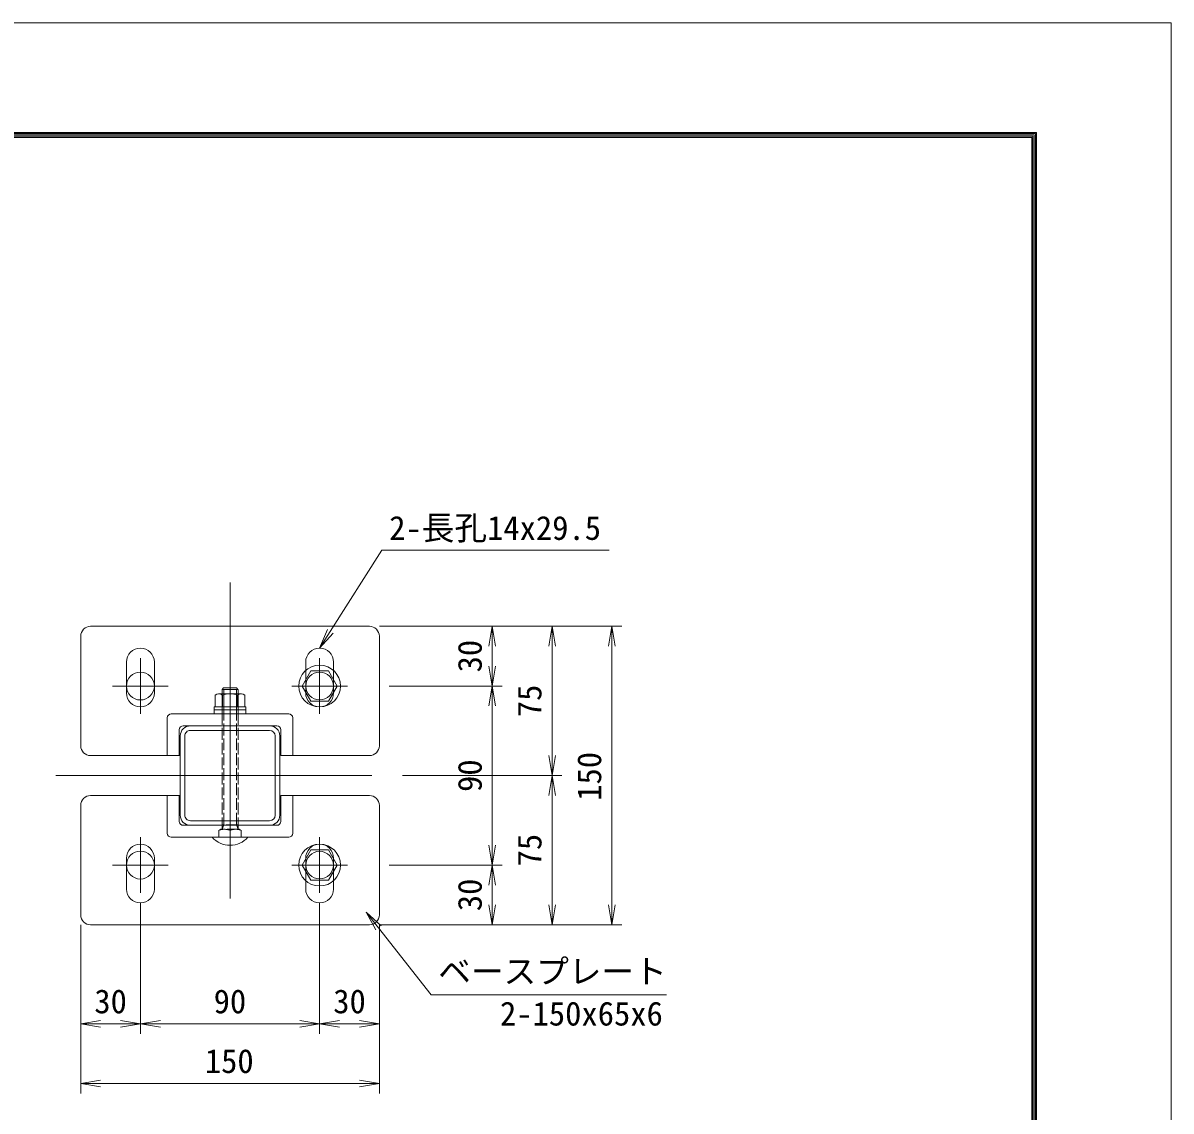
# Model space of a CAD drawing. Units: millimetres, scale not verified, with parts at other scales. Extents: x -4200 to 4200, y -2970 to 2970.
# Drawn here: x 1893 to 4200, y 783 to 2970 of the extents above; entities that cross this region are included whole.
import ezdxf
from ezdxf.enums import TextEntityAlignment as Align

# ---------------------------------------------------------------- set-up
doc = ezdxf.new("R2010")
doc.units = ezdxf.units.MM
doc.header["$LTSCALE"] = 20
doc.linetypes.add('DASHED', pattern=[7.5, 6, -1.5])
doc.linetypes.add('USER1', pattern=[50.8, 31.75, -6.35, 6.35, -6.35])
for name, color, linetype, lineweight in [('0-0_D-STR1', 1, 'Continuous', 18), ('0-1_D-STR-DIM', 7, 'Continuous', 9), ('0-2_0', 7, 'Continuous', 9), ('0-3_D-STR3', 3, 'Continuous', 13), ('0-4_D-BMK', 2, 'USER1', 13), ('0-6_D-STR-TXT', 7, 'Continuous', 9), ('0-C_D-TTL', 7, 'Continuous', 9)]:
    doc.layers.add(name, color=color, linetype=linetype, lineweight=lineweight)
doc.styles.add('ＭＳ ゴシック', font='')
doc.styles.get('ＭＳ ゴシック').set_extended_font_data('MS Gothic')

# ---------------------------------------------------------------- blocks, each defined once
blk = doc.blocks.new('M10-平')
at = {"layer": '0-2_0', "color": 3, "lineweight": 18}
blk.add_lwpolyline([(152.6, -88.1), (152.6, 88.1), (0, 176.2), (-152.6, 88.1), (-152.6, -88.1), (0, -176.2)], close=True, dxfattribs=at)
for radius in [210, 138.5]:
    blk.add_circle((0, 0), radius, dxfattribs=at)
blk = doc.blocks.new('_Open')
at = {"layer": '0-2_0'}
blk.add_line((-20, 3.33), (0, 0), dxfattribs=at)
blk.add_lwpolyline([(-20, -3.33), (0, 0), (-20, 0)], dxfattribs=at)
blk = doc.blocks.new('ベースプレート部品\u3000平面図')
at = {"layer": '0-3_D-STR3'}
for p, q in [((-13176.5, 106918.2), (-15976.5, 106918.2)), ((-16076.5, 106818.2), (-16076.5, 105718.2)), ((-13076.5, 105718.2), (-13076.5, 106818.2)), ((-15616.5, 106248.2), (-15616.5, 106558.2)), ((-15336.5, 106248.2), (-15336.5, 106558.2)), ((-13816.5, 106248.2), (-13816.5, 106558.2)), ((-13536.5, 106248.2), (-13536.5, 106558.2)), ((-15206.5, 105618.2), (-15206.5, 105998.2)), ((-13986.5, 106038.2), (-15166.5, 106038.2)), ((-13946.5, 105998.2), (-13946.5, 105618.2)), ((-15086.5, 105618.2), (-15086.5, 105878.2)), ((-14106.5, 105918.2), (-15046.5, 105918.2)), ((-14066.5, 105618.2), (-14066.5, 105878.2)), ((-15976.5, 105618.2), (-15084.8, 105618.2)), ((-14064.8, 105618.2), (-13176.5, 105618.2))]:
    blk.add_line(p, q, dxfattribs=at)
for centre, radius, start, end in [((-15976.5, 106818.2), 100, 90, 180), ((-13176.5, 106818.2), 100, 0, 90), ((-15476.5, 106558.2), 140, 0, 180), ((-13676.5, 106558.2), 140, 0, 180), ((-15476.5, 106248.2), 140, 180, 0), ((-13676.5, 106248.2), 140, 180, 0), ((-15166.5, 105998.2), 40, 90, 180), ((-13986.5, 105998.2), 40, 0, 90), ((-15046.5, 105878.2), 40, 90, 180), ((-14106.5, 105878.2), 40, 0, 90), ((-15976.5, 105718.2), 100, 180, 270), ((-13176.5, 105718.2), 100, 270, 0)]:
    blk.add_arc(centre, radius, start, end, dxfattribs=at)
blk = doc.blocks.new('JIS 丸頭角根ボルト(1W.1SW.1N)')
at = {"layer": '0-3_D-STR3'}
for p, q in [((91676.64, 43342.43), (91676.64, 43702.43)), ((92916.64, 43602.43), (93160.64, 43602.43)), ((92956.64, 43682.43), (92956.64, 43362.43)), ((92988.64, 43682.43), (92956.64, 43682.43)), ((92988.64, 43672.43), (92988.64, 43372.43)), ((92988.64, 43672.43), (93104.64, 43672.43)), ((92988.64, 43597.43), (93104.64, 43597.43)), ((93118.64, 43637.99), (93118.64, 43407.09)), ((93160.64, 43442.54), (93160.64, 43602.54)), ((93160.64, 43602.54), (93176.64, 43586.54)), ((92916.64, 43586.43), (93160.64, 43586.43)), ((93176.64, 43458.54), (93176.64, 43586.54)), ((92916.64, 43458.52), (93160.64, 43458.52)), ((92916.64, 43442.43), (93160.64, 43442.43)), ((92988.64, 43447.43), (93104.64, 43447.43)), ((92988.64, 43372.43), (93104.64, 43372.43)), ((93160.64, 43442.54), (93176.64, 43458.54))]:
    blk.add_line(p, q, dxfattribs=at)
at = {"layer": '0-3_D-STR3', "linetype": 'DASHED'}
for p, q in [((91676.64, 43635.43), (91744.64, 43635.43)), ((91744.64, 43635.43), (91756.64, 43614.65)), ((91756.64, 43430.22), (91756.64, 43614.65)), ((91756.64, 43602.43), (92916.64, 43602.43)), ((91756.64, 43602.43), (91800.64, 43586.43)), ((91800.64, 43442.43), (91800.64, 43602.43)), ((91800.64, 43586.43), (92916.64, 43586.43)), ((91676.64, 43409.43), (91744.64, 43409.43)), ((91744.64, 43409.43), (91756.64, 43430.22)), ((91756.64, 43442.43), (91800.64, 43458.43)), ((91756.64, 43442.43), (92916.64, 43442.43)), ((91800.64, 43458.43), (92916.64, 43458.52))]:
    blk.add_line(p, q, dxfattribs=at)
at = {"layer": '0-3_D-STR3'}
blk.add_lwpolyline([(92956.64, 43682.43), (92956.64, 43362.43), (92916.64, 43362.43), (92916.64, 43682.43)], close=True, dxfattribs=at)
blk.add_lwpolyline([(92988.64, 43682.43), (92988.64, 43362.43), (92956.64, 43362.43)], dxfattribs=at)
for centre, radius, start, end in [((91839.14, 43522.43), 242.5, 132.07502, 227.92498), ((92910.74, 43522.43), 207.89, 338.85295, 21.14705), ((93061.75, 43634.93), 56.97, 318.83491, 41.16509), ((93061.7, 43409.93), 57.01, 318.86505, 41.13495)]:
    blk.add_arc(centre, radius, start, end, dxfattribs=at)
at = {"layer": '0-3_D-STR3', "linetype": 'DASHED'}
for centre, radius, start, end in [((91616.61, 43578.93), 139.94, 336.18668, 23.81332), ((91617.66, 43465.93), 138.98, 336.0128, 23.9872)]:
    blk.add_arc(centre, radius, start, end, dxfattribs=at)
blk = doc.blocks.new('MLeader6')
at = {"layer": '0-6_D-STR-TXT'}
blk.add_line((2602.55, 1147.37), (2583.16, 1182.99), dxfattribs=at)
for points in [[(2613.05, 1155.59), (2583.16, 1182.99), (2607.8, 1151.48)], [(2607.8, 1151.48), (2713.42, 1016.48), (3179.24, 1016.48), (3186.44, 1016.48)]]:
    blk.add_lwpolyline(points, dxfattribs=at)
blk = doc.blocks.new('MLeader8')
at = {"layer": '0-6_D-STR-TXT'}
blk.add_line((2516.58, 1743.53), (2489.46, 1713.37), dxfattribs=at)
for points in [[(2510.96, 1747.11), (2614.76, 1910.06), (3064.01, 1910.06), (3071.21, 1910.06)], [(2505.33, 1750.69), (2489.46, 1713.37), (2510.96, 1747.11)]]:
    blk.add_lwpolyline(points, dxfattribs=at)

msp = doc.modelspace()

# ---------------------------------------------------------------- linework, layer by layer
at = {"layer": '0-0_D-STR1'}
for p, q in [((2389.06, 1557.37), (2229.86, 1557.37)), ((2389.06, 1548.17), (2229.86, 1548.17)), ((2268.66, 1557.37), (2350.26, 1557.37)), ((2209.46, 1377.77), (2209.46, 1536.97)), ((2218.66, 1377.77), (2218.66, 1536.97)), ((2400.26, 1377.77), (2400.26, 1536.97)), ((2409.46, 1377.77), (2409.46, 1536.97)), ((2389.06, 1366.57), (2229.86, 1366.57)), ((2389.07, 1357.37), (2229.86, 1357.37))]:
    msp.add_line(p, q, dxfattribs=at)
for centre, radius, start, end in [((2229.86, 1536.97), 20.4, 89.99974, 179.99999), ((2229.86, 1536.97), 11.2, 89.99974, 179.99999), ((2389.06, 1536.97), 20.4, 0.00014, 89.99968), ((2389.06, 1536.97), 11.2, 0.00014, 89.99968), ((2229.86, 1377.77), 20.4, 180.00001, 270.00033), ((2229.86, 1377.77), 11.2, 180.00001, 270.00033), ((2389.07, 1377.77), 20.4, 270.00027, 0.00001), ((2389.07, 1377.77), 11.2, 270.00027, 0.00001)]:
    msp.add_arc(centre, radius, start, end, dxfattribs=at)
at = {"layer": '0-1_D-STR-DIM'}
for p, q in [((2609.46, 1757.33), (3096.36, 1757.33)), ((2609.46, 1757.33), (2976.36, 1757.33)), ((2610.85, 1757.33), (2856.36, 1757.33)), ((2836.36, 1677.37), (2836.36, 1717.33)), ((2956.36, 1497.37), (2956.36, 1717.33)), ((3076.36, 1717.33), (3076.36, 1197.42)), ((2629.48, 1637.37), (2856.36, 1637.37)), ((2629.48, 1637.37), (2856.36, 1637.37)), ((2836.36, 1597.37), (2836.36, 1317.37)), ((2655.93, 1457.37), (2976.36, 1457.37)), ((2655.93, 1457.37), (2976.36, 1457.37)), ((2956.36, 1197.42), (2956.36, 1417.37)), ((2629.48, 1277.42), (2856.36, 1277.42)), ((2629.48, 1277.37), (2856.36, 1277.37)), ((2836.36, 1237.42), (2836.36, 1197.42)), ((2129.45, 1201.42), (2129.45, 938.36)), ((2129.45, 1201.42), (2129.45, 938.36)), ((2489.45, 1201.42), (2489.45, 938.36)), ((2489.45, 1201.42), (2489.45, 938.36)), ((2009.47, 1157.37), (2009.47, 938.36)), ((2009.47, 1157.37), (2009.47, 818.36)), ((2609.46, 1157.42), (2856.36, 1157.42)), ((2609.46, 1157.42), (3096.36, 1157.42)), ((2609.46, 1157.42), (2976.36, 1157.42)), ((2609.47, 1157.37), (2609.47, 818.36)), ((2609.47, 1157.37), (2609.47, 938.36)), ((2089.45, 958.36), (2049.47, 958.36)), ((2449.45, 958.36), (2169.45, 958.36)), ((2529.45, 958.36), (2569.47, 958.36)), ((2569.47, 838.36), (2049.47, 838.36))]:
    msp.add_line(p, q, dxfattribs=at)
at = {"layer": '0-3_D-STR3'}
for centre in [(2129.47, 1637.33), (2129.47, 1277.42)]:
    msp.add_circle(centre, 28, dxfattribs=at)
at = {"layer": '0-4_D-BMK'}
for p, q in [((2309.47, 1845.19), (2309.47, 1136.45)), ((2129.47, 1693.33), (2129.47, 1581.33)), ((2489.47, 1693.33), (2489.47, 1581.33)), ((2073.47, 1637.33), (2185.47, 1637.33)), ((2433.47, 1637.33), (2545.47, 1637.33)), ((1959.59, 1457.37), (2635.93, 1457.37)), ((2129.47, 1221.42), (2129.47, 1333.42)), ((2489.47, 1221.42), (2489.47, 1333.42)), ((2073.47, 1277.42), (2185.47, 1277.42)), ((2433.47, 1277.42), (2545.47, 1277.42))]:
    msp.add_line(p, q, dxfattribs=at)
at = {"layer": '0-C_D-TTL', "color": 2, "lineweight": 18}
msp.add_lwpolyline([(-4200, 2970), (4200, 2970), (4200, -2970), (-4200, -2970)], close=True, dxfattribs=at)
at = {"layer": '0-C_D-TTL'}
for points in [[(-3930, 2750), (3930, 2750), (3930, -2750), (-3930, -2750)], [(-3927.5, 2747.5), (3927.5, 2747.5), (3927.5, -2747.5), (-3927.5, -2747.5)], [(-3925, 2745), (3925, 2745), (3925, -2745), (-3925, -2745)], [(-3922.5, 2742.5), (3922.5, 2742.5), (3922.5, -2742.5), (-3922.5, -2742.5)], [(-3920, 2740), (3920, 2740), (3920, -2740), (-3920, -2740)]]:
    msp.add_lwpolyline(points, close=True, dxfattribs=at)

# ---------------------------------------------------------------- block references
at = {"layer": '0-1_D-STR-DIM'}
for name, p, xscale, yscale, rotation in [('_Open', (2836.36, 1757.33), 2, 2, 90), ('_Open', (2956.36, 1757.33), 2, 2, 90), ('_Open', (3076.36, 1757.33), 2, 2, 90), ('_Open', (2836.36, 1637.37), 2, 2, 270), ('JIS 丸頭角根ボルト(1W.1SW.1N)', (11014.13, -17002.28), 0.2000036, 0.2000036, 90), ('_Open', (2836.36, 1637.37), 2, 2, 90), ('_Open', (2956.36, 1457.37), 2, 2, 270), ('_Open', (2956.36, 1457.37), 2, 2, 90), ('_Open', (2836.36, 1277.37), 2, 2, 270), ('_Open', (2836.36, 1277.42), 2, 2, 90), ('_Open', (2836.36, 1157.42), 2, 2, 270), ('_Open', (2956.36, 1157.42), 2, 2, 270), ('_Open', (3076.36, 1157.42), 2, 2, 270), ('_Open', (2009.47, 958.36), 2, 2, 180), ('_Open', (2129.45, 958.36), 2, 2, 180), ('_Open', (2489.45, 958.36), 2, 2, 180), ('_Open', (2009.47, 838.36), 2, 2, 180)]:
    msp.add_blockref(name, p, dxfattribs=dict(at, xscale=xscale, yscale=yscale, rotation=rotation))
at = {"layer": '0-1_D-STR-DIM', "xscale": 2, "yscale": 2}
for p in [(2129.45, 958.36), (2489.45, 958.36), (2609.47, 958.36), (2609.47, 838.36)]:
    msp.add_blockref('_Open', p, dxfattribs=at)
at = {"layer": '0-3_D-STR3', "xscale": 0.2, "yscale": 0.2}
msp.add_blockref('ベースプレート部品\u3000平面図', (5224.77, -19626.26), dxfattribs=at)
at = {"layer": '0-3_D-STR3', "yscale": 0.2}
for name, p, xscale, rotation in [('M10-平', (2489.47, 1637.33), 0.2, 30), ('ベースプレート部品\u3000平面図', (5224.77, 22541.01), -0.2, 180), ('M10-平', (2489.47, 1277.42), -0.2, 150)]:
    msp.add_blockref(name, p, dxfattribs=dict(at, xscale=xscale, rotation=rotation))
at = {"layer": '0-6_D-STR-TXT'}
for name in ['MLeader8', 'MLeader6']:
    msp.add_blockref(name, (0, 0), dxfattribs=at)

# ---------------------------------------------------------------- texts
at = {"layer": '0-1_D-STR-DIM', "style": 'ＭＳ ゴシック'}
for s, p in [('30', (2829.61, 1664.72)), ('75', (2949.61, 1574.75)), ('150', (3069.61, 1406.72)), ('90', (2829.61, 1424.5)), ('75', (2949.61, 1274.8)), ('30', (2829.61, 1184.8))]:
    msp.add_text(s, height=48.09, rotation=90, dxfattribs=at).set_placement(p, align=Align.BOTTOM_LEFT)
for s, p in [('30', (2036.83, 965.11)), ('90', (2276.57, 965.11)), ('30', (2516.83, 965.11)), ('150', (2258.82, 845.11))]:
    msp.add_text(s, height=48.09, dxfattribs=at).set_placement(p, align=Align.BOTTOM_LEFT)
at = {"layer": '0-6_D-STR-TXT', "style": 'ＭＳ ゴシック'}
for s, p in [('2-長孔14x29.5', (2629.24, 1916.6)), ('ベースプレート', (2727.79, 1025.38)), ('2-150x65x6 ', (2851.87, 940.49))]:
    msp.add_text(s, height=48.09, dxfattribs=at).set_placement(p, align=Align.BOTTOM_LEFT)

doc.saveas('drawing.dxf')
